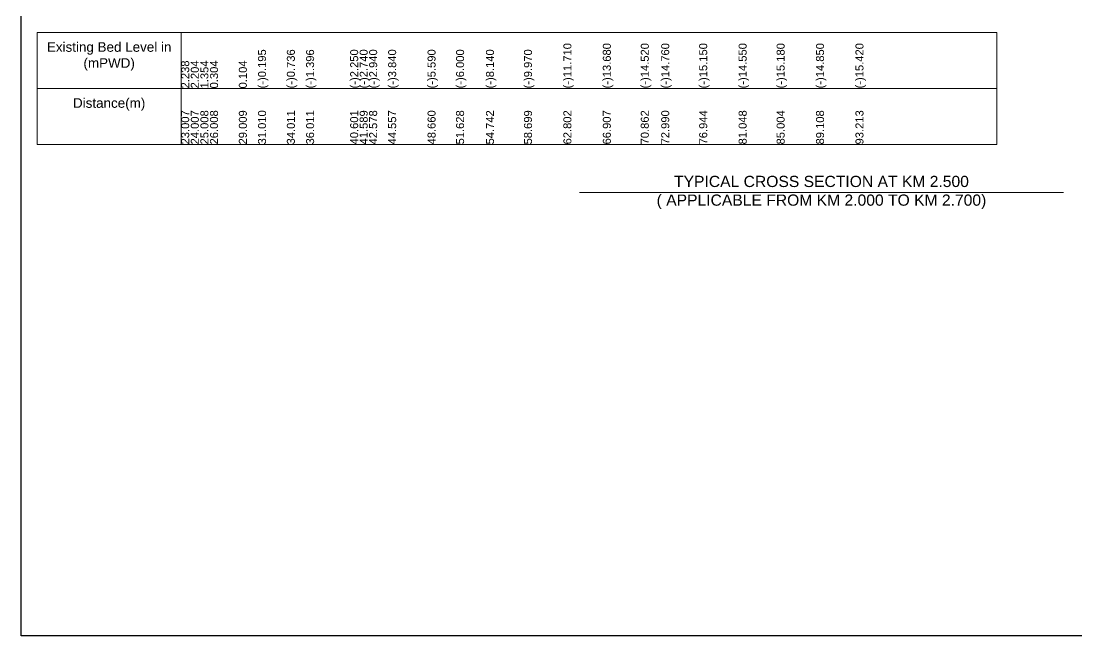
# Model space of a CAD drawing. Header units: inches. Extents: x 89000 to 267201, y -7461 to 18033.
# Drawn here: x 175000 to 181596, y -7071 to -3229 of the extents above; entities that cross this region are included whole.
import ezdxf

# ---------------------------------------------------------------- set-up
doc = ezdxf.new("R2010")
doc.units = ezdxf.units.IN
doc.header["$LTSCALE"] = 7
doc.header["$MEASUREMENT"] = 0
for name, color, linetype, lineweight in [('Cross section Data Border', 7, 'Continuous', 9), ('Cross Section Labels', 7, 'Continuous', 9), ('Long Section Labels', 7, 'Continuous', 9)]:
    doc.layers.add(name, color=color, linetype=linetype, lineweight=lineweight)
doc.styles.get("Standard").update_dxf_attribs({"font": 'arial.ttf'})

msp = doc.modelspace()

# ---------------------------------------------------------------- linework, layer by layer
msp.add_lwpolyline([(175000, 0), (185000, 0), (185000, -7071), (175000, -7071)], close=True)
at = {"layer": 'Cross section Data Border'}
msp.add_lwpolyline([(175100, -3300), (181096.26327, -3300), (181096.26327, -4000), (175100, -4000)], close=True, dxfattribs=at)
for points in [[(176000, -3300), (176000, -4000)], [(175100, -3650), (181096.26327, -3650)]]:
    msp.add_lwpolyline(points, dxfattribs=at)
at = {"layer": 'Cross Section Labels'}
msp.add_lwpolyline([(178488, -4300), (180000, -4300), (181512, -4300)], dxfattribs=at)

# ---------------------------------------------------------------- texts
at = {"layer": 'Cross section Data Border', "char_height": 60, "width": 800, "attachment_point": 5}
for s, insert in [('Existing Bed Level in (mPWD)', (175550, -3450)), ('Distance(m)', (175550, -3750))]:
    msp.add_mtext(s, dxfattribs=dict(at, insert=insert))
at = {"layer": 'Cross Section Labels', "insert": (180000, -4300), "char_height": 70, "attachment_point": 5}
msp.add_mtext('TYPICAL CROSS SECTION AT KM 2.500^J( APPLICABLE FROM KM 2.000 TO KM 2.700)', dxfattribs=at)
at = {"layer": 'Long Section Labels', "char_height": 50, "attachment_point": 1, "rotation": 90}
for s, insert in [('(-)0.195', (176480.14902, -3650)), ('(-)0.736', (176660.2049, -3650)), ('(-)1.396', (176780.24215, -3650)), ('(-)2.250', (177055.65401, -3650)), ('(-)2.740', (177114.93945, -3650)), ('(-)2.940', (177174.25826, -3650)), ('(-)3.840', (177292.98708, -3650)), ('(-)5.590', (177539.18265, -3650)), ('(-)6.000', (177717.2511, -3650)), ('(-)8.140', (177904.11624, -3650)), ('(-)9.970', (178141.51514, -3650)), ('(-)11.710', (178387.68315, -3650)), ('(-)13.680', (178634.00096, -3650)), ('(-)14.520', (178871.28841, -3650)), ('(-)14.760', (178998.94916, -3650)), ('(-)15.150', (179236.19381, -3650)), ('(-)14.550', (179482.46981, -3650)), ('(-)15.180', (179719.81001, -3650)), ('(-)14.850', (179966.02932, -3650)), ('(-)15.420', (180212.35164, -3650)), ('2.238', (176000, -3650)), ('2.204', (176060.01863, -3650)), ('1.354', (176120.03725, -3650)), ('0.304', (176180.05588, -3650)), ('0.104', (176360.11176, -3650)), ('23.007', (176000, -4000)), ('24.007', (176060.01863, -4000)), ('25.008', (176120.03725, -4000)), ('26.008', (176180.05588, -4000)), ('29.009', (176360.11176, -4000)), ('31.010', (176480.14902, -4000)), ('34.011', (176660.2049, -4000)), ('36.011', (176780.24215, -4000)), ('40.601', (177055.65401, -4000)), ('41.589', (177114.93945, -4000)), ('42.578', (177174.25826, -4000)), ('44.557', (177292.98708, -4000)), ('48.660', (177539.18265, -4000)), ('51.628', (177717.2511, -4000)), ('54.742', (177904.11624, -4000)), ('58.699', (178141.51514, -4000)), ('62.802', (178387.68315, -4000)), ('66.907', (178634.00096, -4000)), ('70.862', (178871.28841, -4000)), ('72.990', (178998.94916, -4000)), ('76.944', (179236.19381, -4000)), ('81.048', (179482.46981, -4000)), ('85.004', (179719.81001, -4000)), ('89.108', (179966.02932, -4000)), ('93.213', (180212.35164, -4000))]:
    msp.add_mtext(s, dxfattribs=dict(at, insert=insert))

doc.saveas('drawing.dxf')
